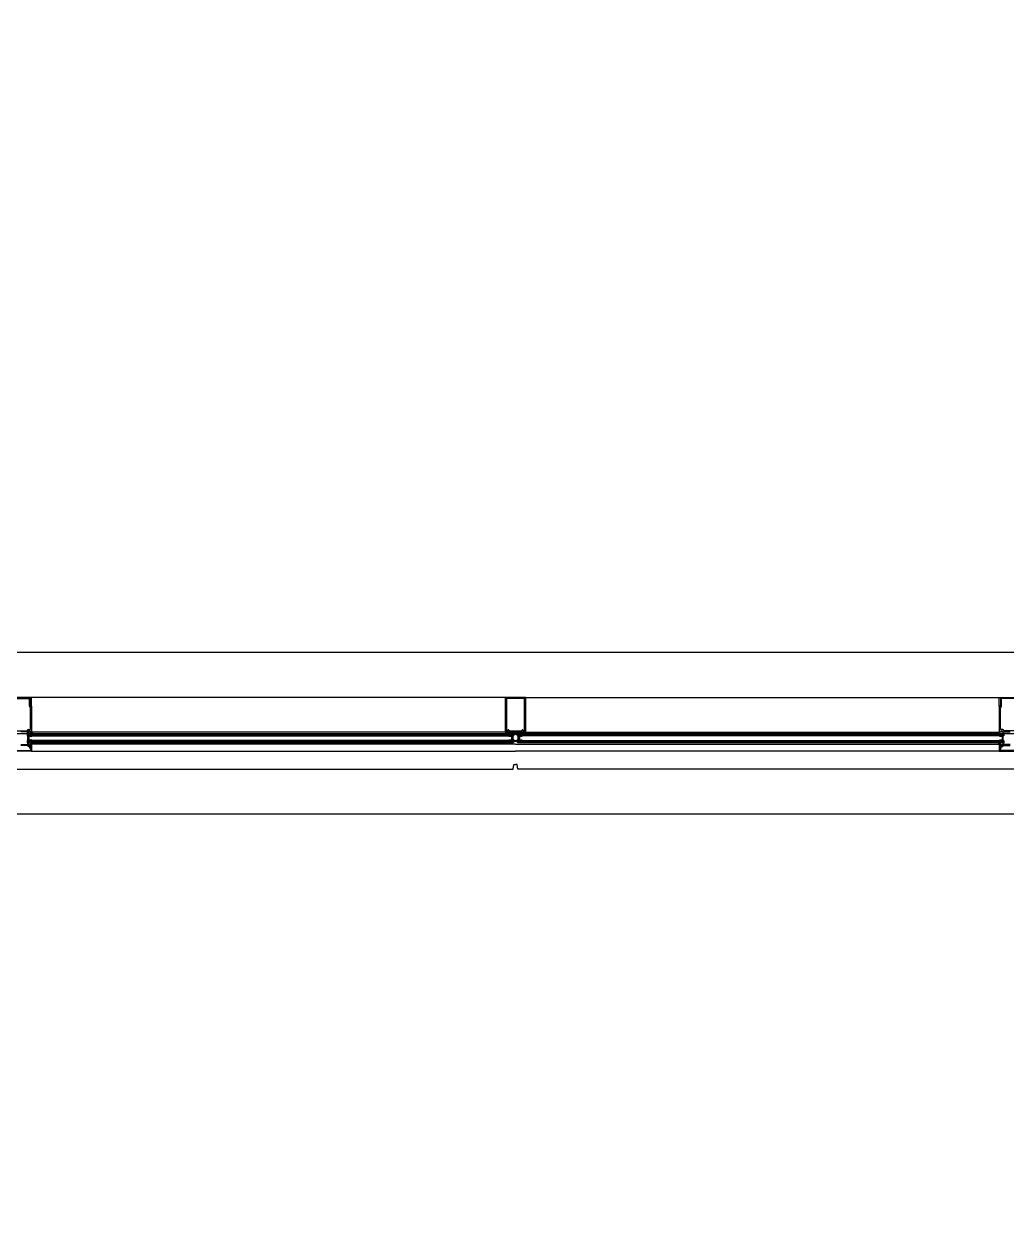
# Model space of a CAD drawing. Header units: inches. Extents: x -71 to 4528, y -885 to 4524.
# Drawn here: x 3785.2 to 3894.8, y 1028.4 to 1163.1 of the extents above; entities that cross this region are included whole.
import ezdxf

# ---------------------------------------------------------------- set-up
doc = ezdxf.new("R2010")
doc.units = ezdxf.units.IN
doc.header["$LTSCALE"] = 96
doc.header["$MEASUREMENT"] = 0
doc.layers.add('A-Glaz-Exst', color=53, linetype='Continuous')
doc.layers.add('A-Wall-Bldg', color=235, linetype='Continuous')
doc.layers.add('Viewport', color=14, linetype='Continuous', plot=False)

msp = doc.modelspace()

# ---------------------------------------------------------------- linework, layer by layer
at = {"layer": 'A-Glaz-Exst'}
for p, q in [((3785.99, 1087.99), (3773.99, 1087.99)), ((3774.12, 1087.86), (3785.87, 1087.86)), ((3785.74, 1087), (3785.74, 1087.75)), ((3785.74, 1087.75), (3785.81, 1087.75)), ((3785.87, 1087.86), (3785.87, 1087.05)), ((3785.87, 1087.68), (3785.87, 1087)), ((3785.87, 1087), (3785.99, 1087)), ((3785.93, 1086.99), (3785.99, 1086.99)), ((3838.87, 1087.99), (3785.99, 1087.99)), ((3785.99, 1086.99), (3785.99, 1087.99)), ((3785.99, 1087), (3785.99, 1084.13)), ((3838.87, 1084.11), (3838.87, 1087.99)), ((3838.87, 1087.99), (3841.12, 1087.99)), ((3841.12, 1087.99), (3838.87, 1087.99)), ((3838.87, 1087.99), (3838.87, 1084.11)), ((3840.99, 1087.86), (3838.99, 1087.86)), ((3838.99, 1087.86), (3838.99, 1084.24)), ((3840.99, 1084.24), (3840.99, 1087.86)), ((3841.12, 1087.99), (3893.99, 1087.99)), ((3841.12, 1087.99), (3841.12, 1084.11)), ((3841.12, 1084.11), (3841.12, 1087.99)), ((3893.99, 1086.99), (3893.99, 1087.99)), ((3893.99, 1087.99), (3905.99, 1087.99)), ((3894.12, 1087), (3893.99, 1087)), ((3893.99, 1087), (3893.99, 1084.13)), ((3894.06, 1086.99), (3893.99, 1086.99)), ((3905.87, 1087.86), (3894.12, 1087.86)), ((3894.12, 1087.86), (3894.12, 1087.05)), ((3894.12, 1087.68), (3894.12, 1087)), ((3894.24, 1087.75), (3894.18, 1087.75)), ((3894.24, 1087), (3894.24, 1087.75)), ((3785.87, 1084.39), (3785.87, 1086.87)), ((3894.12, 1084.39), (3894.12, 1086.87)), ((3774.49, 1084.25), (3785.49, 1084.25)), ((3785.49, 1084.25), (3785.49, 1084.27)), ((3785.62, 1084.39), (3785.87, 1084.39)), ((3785.64, 1084.2), (3785.73, 1084.24)), ((3785.82, 1084.27), (3785.66, 1084.27)), ((3785.73, 1084.24), (3785.83, 1084.2)), ((3839.16, 1084.24), (3839.16, 1084.33)), ((3839.25, 1084.33), (3839.25, 1084.24)), ((3840.74, 1084.24), (3840.74, 1084.33)), ((3840.83, 1084.33), (3840.83, 1084.24)), ((3894.37, 1084.39), (3894.12, 1084.39)), ((3894.16, 1084.27), (3894.32, 1084.27)), ((3894.49, 1084.25), (3894.49, 1084.27)), ((3905.49, 1084.25), (3894.49, 1084.25)), ((3785.66, 1084.13), (3784.79, 1084.13)), ((3839.74, 1083.93), (3785.49, 1083.93)), ((3785.49, 1083.93), (3785.49, 1083.68)), ((3785.49, 1083.68), (3839.74, 1083.68)), ((3839.74, 1083.18), (3785.49, 1083.18)), ((3785.49, 1083.18), (3785.49, 1082.93)), ((3785.49, 1082.93), (3839.74, 1082.93)), ((3785.52, 1083.94), (3785.52, 1084.12)), ((3785.52, 1084.12), (3785.64, 1084.12)), ((3786.09, 1083.94), (3785.52, 1083.94)), ((3786.09, 1082.94), (3785.52, 1082.94)), ((3785.52, 1082.94), (3785.52, 1082.75)), ((3785.54, 1083.12), (3839.68, 1083.12)), ((3785.54, 1083), (3839.68, 1083)), ((3785.55, 1083.87), (3839.68, 1083.87)), ((3785.55, 1083.75), (3839.68, 1083.75)), ((3785.55, 1083.19), (3785.55, 1083.69)), ((3785.55, 1083.69), (3785.92, 1083.69)), ((3785.92, 1083.19), (3785.55, 1083.19)), ((3785.56, 1083.81), (3839.68, 1083.81)), ((3785.56, 1083.06), (3839.68, 1083.06)), ((3785.63, 1083.63), (3785.63, 1083.25)), ((3785.65, 1084.18), (3785.64, 1084.2)), ((3785.7, 1084.2), (3785.65, 1084.18)), ((3785.87, 1083.66), (3785.66, 1083.66)), ((3785.66, 1083.22), (3785.87, 1083.22)), ((3785.69, 1083.6), (3785.69, 1083.28)), ((3785.7, 1084.18), (3785.7, 1084.2)), ((3785.82, 1084.18), (3785.77, 1084.2)), ((3785.77, 1084.2), (3785.77, 1084.18)), ((3785.83, 1084.2), (3785.82, 1084.18)), ((3785.99, 1084.13), (3785.82, 1084.13)), ((3785.83, 1084.12), (3785.99, 1084.12)), ((3785.9, 1083.6), (3785.9, 1083.63)), ((3785.92, 1083.6), (3785.9, 1083.6)), ((3785.9, 1083.25), (3785.9, 1083.28)), ((3785.9, 1083.28), (3785.92, 1083.28)), ((3785.92, 1083.69), (3785.92, 1083.63)), ((3785.92, 1083.63), (3785.92, 1083.6)), ((3785.92, 1083.28), (3785.92, 1083.25)), ((3785.92, 1083.25), (3785.92, 1083.19)), ((3785.99, 1084.12), (3786.09, 1083.94)), ((3838.87, 1084.11), (3785.99, 1084.11)), ((3785.99, 1082.75), (3786.09, 1082.94)), ((3839.71, 1084.11), (3838.87, 1084.11)), ((3838.87, 1084.11), (3839.71, 1084.11)), ((3838.99, 1084.24), (3839.16, 1084.24)), ((3839.23, 1084.11), (3839.23, 1083.93)), ((3839.23, 1084.11), (3839.23, 1083.93)), ((3839.25, 1084.24), (3840.74, 1084.24)), ((3839.68, 1083.68), (3839.32, 1083.68)), ((3839.32, 1083.68), (3839.32, 1083.62)), ((3839.68, 1083.68), (3839.32, 1083.68)), ((3839.32, 1083.68), (3839.32, 1083.62)), ((3839.32, 1083.62), (3839.32, 1083.6)), ((3839.32, 1083.62), (3839.32, 1083.6)), ((3839.32, 1083.6), (3839.33, 1083.6)), ((3839.32, 1083.6), (3839.33, 1083.6)), ((3839.33, 1083.27), (3839.32, 1083.27)), ((3839.32, 1083.27), (3839.32, 1083.25)), ((3839.33, 1083.27), (3839.32, 1083.27)), ((3839.32, 1083.27), (3839.32, 1083.25)), ((3839.32, 1083.25), (3839.32, 1083.18)), ((3839.32, 1083.25), (3839.32, 1083.18)), ((3839.32, 1083.18), (3839.68, 1083.18)), ((3839.32, 1083.18), (3839.68, 1083.18)), ((3839.33, 1083.6), (3839.33, 1083.62)), ((3839.33, 1083.6), (3839.33, 1083.62)), ((3839.33, 1083.25), (3839.33, 1083.27)), ((3839.33, 1083.25), (3839.33, 1083.27)), ((3839.37, 1083.66), (3839.57, 1083.66)), ((3839.37, 1083.66), (3839.57, 1083.66)), ((3839.57, 1083.21), (3839.37, 1083.21)), ((3839.57, 1083.21), (3839.37, 1083.21)), ((3839.54, 1083.6), (3839.54, 1083.27)), ((3839.54, 1083.6), (3839.54, 1083.27)), ((3839.61, 1083.62), (3839.61, 1083.25)), ((3839.61, 1083.62), (3839.61, 1083.25)), ((3839.68, 1083.18), (3839.68, 1083.68)), ((3839.68, 1083.18), (3839.68, 1083.68)), ((3839.71, 1084.05), (3839.71, 1084.11)), ((3839.71, 1084.11), (3839.71, 1084.05)), ((3839.81, 1084.05), (3839.71, 1084.05)), ((3839.71, 1084.05), (3839.81, 1084.05)), ((3839.81, 1083.99), (3839.71, 1083.99)), ((3839.71, 1083.99), (3839.71, 1083.93)), ((3839.81, 1083.99), (3839.71, 1083.99)), ((3839.71, 1083.99), (3839.71, 1083.93)), ((3839.73, 1083.57), (3839.74, 1083.6)), ((3839.73, 1083.54), (3839.73, 1083.57)), ((3839.73, 1083.5), (3839.73, 1083.54)), ((3839.73, 1083.47), (3839.73, 1083.5)), ((3839.73, 1083.44), (3839.73, 1083.47)), ((3839.73, 1083.41), (3839.73, 1083.44)), ((3839.74, 1083.37), (3839.73, 1083.41)), ((3839.74, 1083.68), (3839.74, 1083.93)), ((3839.74, 1083.63), (3839.75, 1083.66)), ((3839.74, 1083.6), (3839.74, 1083.63)), ((3839.75, 1083.34), (3839.74, 1083.37)), ((3839.74, 1082.93), (3839.74, 1083.18)), ((3839.75, 1083.66), (3839.77, 1083.69)), ((3839.76, 1083.31), (3839.75, 1083.34)), ((3839.77, 1083.28), (3839.76, 1083.31)), ((3839.77, 1083.69), (3839.78, 1083.72)), ((3839.79, 1083.26), (3839.77, 1083.28)), ((3839.78, 1083.72), (3839.79, 1083.75)), ((3839.79, 1083.75), (3839.81, 1083.77)), ((3839.8, 1083.23), (3839.79, 1083.26)), ((3839.82, 1083.21), (3839.8, 1083.23)), ((3840.18, 1084.11), (3839.81, 1084.11)), ((3839.81, 1084.11), (3839.81, 1084.05)), ((3839.81, 1084.05), (3839.81, 1084.11)), ((3839.81, 1084.11), (3840.18, 1084.11)), ((3839.81, 1084.05), (3839.81, 1083.99)), ((3839.81, 1084.05), (3839.81, 1083.99)), ((3839.81, 1083.77), (3839.83, 1083.79)), ((3839.84, 1083.19), (3839.82, 1083.21)), ((3839.83, 1083.79), (3839.85, 1083.81)), ((3839.86, 1083.17), (3839.84, 1083.19)), ((3839.85, 1083.81), (3839.87, 1083.83)), ((3839.88, 1083.16), (3839.86, 1083.17)), ((3839.87, 1083.83), (3839.89, 1083.84)), ((3839.9, 1083.14), (3839.88, 1083.16)), ((3839.89, 1083.84), (3839.91, 1083.85)), ((3839.92, 1083.13), (3839.9, 1083.14)), ((3839.91, 1083.85), (3839.93, 1083.86)), ((3839.95, 1083.13), (3839.92, 1083.13)), ((3839.93, 1083.86), (3839.96, 1083.87)), ((3839.97, 1083.12), (3839.95, 1083.13)), ((3839.96, 1083.87), (3839.98, 1083.87)), ((3839.99, 1083.12), (3839.97, 1083.12)), ((3839.98, 1083.87), (3840, 1083.87)), ((3840.02, 1083.12), (3839.99, 1083.12)), ((3840, 1083.87), (3840.03, 1083.87)), ((3840.04, 1083.13), (3840.02, 1083.12)), ((3840.03, 1083.87), (3840.05, 1083.86)), ((3840.06, 1083.13), (3840.04, 1083.13)), ((3840.05, 1083.86), (3840.07, 1083.85)), ((3840.09, 1083.14), (3840.06, 1083.13)), ((3840.07, 1083.85), (3840.1, 1083.84)), ((3840.11, 1083.16), (3840.09, 1083.14)), ((3840.1, 1083.84), (3840.12, 1083.83)), ((3840.13, 1083.17), (3840.11, 1083.16)), ((3840.12, 1083.83), (3840.14, 1083.81)), ((3840.15, 1083.19), (3840.13, 1083.17)), ((3840.14, 1083.81), (3840.16, 1083.79)), ((3840.17, 1083.21), (3840.15, 1083.19)), ((3840.16, 1083.79), (3840.18, 1083.77)), ((3840.18, 1083.23), (3840.17, 1083.21)), ((3840.18, 1084.05), (3840.18, 1084.11)), ((3840.18, 1084.11), (3840.18, 1084.05)), ((3840.18, 1084.05), (3840.18, 1083.99)), ((3840.18, 1084.05), (3840.18, 1083.99)), ((3840.28, 1084.05), (3840.18, 1084.05)), ((3840.18, 1084.05), (3840.28, 1084.05)), ((3840.18, 1083.99), (3840.28, 1083.99)), ((3840.18, 1083.99), (3840.28, 1083.99)), ((3840.18, 1083.77), (3840.19, 1083.75)), ((3840.2, 1083.26), (3840.18, 1083.23)), ((3840.19, 1083.75), (3840.21, 1083.72)), ((3840.21, 1083.28), (3840.2, 1083.26)), ((3840.21, 1083.72), (3840.22, 1083.69)), ((3840.23, 1083.31), (3840.21, 1083.28)), ((3840.22, 1083.69), (3840.23, 1083.66)), ((3840.23, 1083.66), (3840.24, 1083.63)), ((3840.24, 1083.34), (3840.23, 1083.31)), ((3840.24, 1083.68), (3840.24, 1083.93)), ((3840.24, 1083.93), (3894.49, 1083.93)), ((3894.49, 1083.68), (3840.24, 1083.68)), ((3840.24, 1083.63), (3840.25, 1083.6)), ((3840.25, 1083.37), (3840.24, 1083.34)), ((3840.24, 1082.93), (3840.24, 1083.18)), ((3840.24, 1083.18), (3894.49, 1083.18)), ((3894.49, 1082.93), (3840.24, 1082.93)), ((3840.25, 1083.6), (3840.26, 1083.57)), ((3840.26, 1083.44), (3840.25, 1083.41)), ((3840.25, 1083.41), (3840.25, 1083.37)), ((3840.26, 1083.57), (3840.26, 1083.54)), ((3840.26, 1083.54), (3840.26, 1083.5)), ((3840.26, 1083.5), (3840.26, 1083.47)), ((3840.26, 1083.47), (3840.26, 1083.44)), ((3841.12, 1084.11), (3840.28, 1084.11)), ((3840.28, 1084.11), (3840.28, 1084.05)), ((3840.28, 1084.05), (3840.28, 1084.11)), ((3840.28, 1084.11), (3841.12, 1084.11)), ((3840.28, 1083.99), (3840.28, 1083.93)), ((3840.28, 1083.99), (3840.28, 1083.93)), ((3894.44, 1083.87), (3840.31, 1083.87)), ((3894.42, 1083.81), (3840.31, 1083.81)), ((3894.44, 1083.75), (3840.31, 1083.75)), ((3840.31, 1083.18), (3840.31, 1083.68)), ((3840.31, 1083.68), (3840.67, 1083.68)), ((3840.31, 1083.18), (3840.31, 1083.68)), ((3840.31, 1083.68), (3840.67, 1083.68)), ((3840.67, 1083.18), (3840.31, 1083.18)), ((3840.67, 1083.18), (3840.31, 1083.18)), ((3894.44, 1083.12), (3840.31, 1083.12)), ((3894.42, 1083.06), (3840.31, 1083.06)), ((3894.44, 1083), (3840.31, 1083)), ((3840.38, 1083.62), (3840.38, 1083.25)), ((3840.38, 1083.62), (3840.38, 1083.25)), ((3840.62, 1083.66), (3840.41, 1083.66)), ((3840.62, 1083.66), (3840.41, 1083.66)), ((3840.41, 1083.21), (3840.62, 1083.21)), ((3840.41, 1083.21), (3840.62, 1083.21)), ((3840.44, 1083.6), (3840.44, 1083.27)), ((3840.44, 1083.6), (3840.44, 1083.27)), ((3840.65, 1083.6), (3840.65, 1083.62)), ((3840.65, 1083.6), (3840.65, 1083.62)), ((3840.67, 1083.6), (3840.65, 1083.6)), ((3840.67, 1083.6), (3840.65, 1083.6)), ((3840.65, 1083.25), (3840.65, 1083.27)), ((3840.65, 1083.27), (3840.67, 1083.27)), ((3840.65, 1083.25), (3840.65, 1083.27)), ((3840.65, 1083.27), (3840.67, 1083.27)), ((3840.67, 1083.68), (3840.67, 1083.62)), ((3840.67, 1083.68), (3840.67, 1083.62)), ((3840.67, 1083.62), (3840.67, 1083.6)), ((3840.67, 1083.62), (3840.67, 1083.6)), ((3840.67, 1083.27), (3840.67, 1083.25)), ((3840.67, 1083.27), (3840.67, 1083.25)), ((3840.67, 1083.25), (3840.67, 1083.18)), ((3840.67, 1083.25), (3840.67, 1083.18)), ((3840.76, 1084.11), (3840.76, 1083.93)), ((3840.76, 1084.11), (3840.76, 1083.93)), ((3840.83, 1084.24), (3840.99, 1084.24)), ((3841.12, 1084.11), (3893.99, 1084.11)), ((3893.99, 1084.12), (3893.9, 1083.94)), ((3893.9, 1083.94), (3894.47, 1083.94)), ((3893.99, 1082.75), (3893.9, 1082.94)), ((3893.9, 1082.94), (3894.47, 1082.94)), ((3893.99, 1084.13), (3894.16, 1084.13)), ((3894.16, 1084.12), (3893.99, 1084.12)), ((3894.43, 1083.69), (3894.07, 1083.69)), ((3894.07, 1083.69), (3894.07, 1083.63)), ((3894.07, 1083.63), (3894.07, 1083.6)), ((3894.07, 1083.6), (3894.08, 1083.6)), ((3894.08, 1083.28), (3894.07, 1083.28)), ((3894.07, 1083.28), (3894.07, 1083.25)), ((3894.07, 1083.25), (3894.07, 1083.19)), ((3894.07, 1083.19), (3894.43, 1083.19)), ((3894.08, 1083.6), (3894.08, 1083.63)), ((3894.08, 1083.25), (3894.08, 1083.28)), ((3894.12, 1083.66), (3894.32, 1083.66)), ((3894.32, 1083.22), (3894.12, 1083.22)), ((3894.25, 1084.24), (3894.16, 1084.2)), ((3894.16, 1084.2), (3894.16, 1084.18)), ((3894.16, 1084.18), (3894.22, 1084.2)), ((3894.22, 1084.2), (3894.22, 1084.18)), ((3894.34, 1084.2), (3894.25, 1084.24)), ((3894.28, 1084.18), (3894.28, 1084.2)), ((3894.28, 1084.2), (3894.34, 1084.18)), ((3894.3, 1083.6), (3894.3, 1083.28)), ((3894.32, 1084.13), (3895.19, 1084.13)), ((3894.34, 1084.18), (3894.34, 1084.2)), ((3894.47, 1084.12), (3894.34, 1084.12)), ((3894.36, 1083.63), (3894.36, 1083.25)), ((3894.43, 1083.19), (3894.43, 1083.69)), ((3894.47, 1083.94), (3894.47, 1084.12)), ((3894.47, 1082.94), (3894.47, 1082.75)), ((3894.49, 1083.93), (3894.49, 1083.68)), ((3894.49, 1083.18), (3894.49, 1082.93)), ((3785.99, 1081.99), (3773.99, 1081.99)), ((3774.04, 1082.05), (3785.94, 1082.05)), ((3784.77, 1082.74), (3785.51, 1082.74)), ((3785.56, 1082.61), (3784.77, 1082.61)), ((3785.51, 1082.74), (3785.54, 1082.71)), ((3785.52, 1082.75), (3785.64, 1082.75)), ((3785.54, 1082.71), (3785.57, 1082.74)), ((3785.57, 1082.74), (3785.58, 1082.74)), ((3785.58, 1082.74), (3785.62, 1082.71)), ((3785.62, 1082.71), (3785.65, 1082.74)), ((3785.75, 1082.51), (3785.62, 1082.51)), ((3785.65, 1082.69), (3785.64, 1082.67)), ((3785.64, 1082.67), (3785.73, 1082.63)), ((3785.65, 1082.74), (3785.66, 1082.74)), ((3785.7, 1082.67), (3785.65, 1082.69)), ((3785.66, 1082.6), (3785.82, 1082.6)), ((3785.7, 1082.69), (3785.7, 1082.67)), ((3785.73, 1082.63), (3785.83, 1082.67)), ((3785.82, 1082.69), (3785.77, 1082.67)), ((3785.77, 1082.67), (3785.77, 1082.69)), ((3785.77, 1082.31), (3785.81, 1082.43)), ((3785.85, 1082.31), (3785.77, 1082.31)), ((3785.82, 1082.74), (3785.83, 1082.74)), ((3785.83, 1082.67), (3785.82, 1082.69)), ((3785.83, 1082.75), (3785.99, 1082.75)), ((3785.83, 1082.74), (3785.87, 1082.71)), ((3785.84, 1082.26), (3785.94, 1082.26)), ((3785.94, 1082.21), (3785.84, 1082.21)), ((3785.94, 1082.47), (3785.85, 1082.31)), ((3785.87, 1082.71), (3785.9, 1082.74)), ((3785.89, 1082.48), (3785.96, 1082.74)), ((3785.95, 1082.71), (3785.89, 1082.48)), ((3785.94, 1082.47), (3785.89, 1082.48)), ((3785.89, 1082.48), (3785.94, 1082.47)), ((3785.9, 1082.74), (3785.91, 1082.74)), ((3785.91, 1082.74), (3785.95, 1082.71)), ((3785.94, 1082.26), (3785.94, 1082.47)), ((3785.94, 1082.05), (3785.94, 1082.21)), ((3785.96, 1082.74), (3785.99, 1082.74)), ((3839.99, 1082.75), (3785.99, 1082.75)), ((3785.99, 1082.74), (3785.99, 1081.99)), ((3785.99, 1081.99), (3839.99, 1081.99)), ((3839.99, 1082.75), (3893.99, 1082.75)), ((3893.99, 1081.99), (3839.99, 1081.99)), ((3894.16, 1082.75), (3893.99, 1082.75)), ((3894.02, 1082.74), (3893.99, 1082.74)), ((3893.99, 1082.74), (3893.99, 1081.99)), ((3893.99, 1081.99), (3905.99, 1081.99)), ((3894.09, 1082.48), (3894.02, 1082.74)), ((3894.07, 1082.74), (3894.04, 1082.71)), ((3894.04, 1082.71), (3894.1, 1082.48)), ((3894.04, 1082.47), (3894.09, 1082.48)), ((3894.04, 1082.26), (3894.04, 1082.47)), ((3894.14, 1082.26), (3894.04, 1082.26)), ((3894.04, 1082.05), (3894.04, 1082.21)), ((3894.04, 1082.21), (3894.14, 1082.21)), ((3905.94, 1082.05), (3894.04, 1082.05)), ((3894.1, 1082.48), (3894.05, 1082.47)), ((3894.05, 1082.47), (3894.13, 1082.31)), ((3894.09, 1082.74), (3894.07, 1082.74)), ((3894.12, 1082.71), (3894.09, 1082.74)), ((3894.15, 1082.74), (3894.12, 1082.71)), ((3894.13, 1082.31), (3894.21, 1082.31)), ((3894.16, 1082.74), (3894.15, 1082.74)), ((3894.16, 1082.67), (3894.16, 1082.69)), ((3894.16, 1082.69), (3894.22, 1082.67)), ((3894.25, 1082.63), (3894.16, 1082.67)), ((3894.32, 1082.6), (3894.16, 1082.6)), ((3894.21, 1082.31), (3894.18, 1082.43)), ((3894.22, 1082.67), (3894.22, 1082.69)), ((3894.24, 1082.51), (3894.37, 1082.51)), ((3894.34, 1082.67), (3894.25, 1082.63)), ((3894.28, 1082.69), (3894.28, 1082.67)), ((3894.28, 1082.67), (3894.34, 1082.69)), ((3894.34, 1082.74), (3894.33, 1082.74)), ((3894.47, 1082.75), (3894.34, 1082.75)), ((3894.37, 1082.71), (3894.34, 1082.74)), ((3894.34, 1082.69), (3894.34, 1082.67)), ((3894.4, 1082.74), (3894.37, 1082.71)), ((3894.42, 1082.74), (3894.4, 1082.74)), ((3894.45, 1082.71), (3894.42, 1082.74)), ((3894.43, 1082.61), (3895.21, 1082.61)), ((3894.48, 1082.74), (3894.45, 1082.71)), ((3895.21, 1082.74), (3894.48, 1082.74)), ((3839.74, 1079.99), (3839.81, 1080.49)), ((3839.81, 1080.49), (3839.99, 1080.49)), ((3840.18, 1080.49), (3839.99, 1080.49)), ((3840.24, 1079.99), (3840.18, 1080.49)), ((3780.24, 1079.99), (3839.74, 1079.99)), ((3899.74, 1079.99), (3840.24, 1079.99))]:
    msp.add_line(p, q, dxfattribs=at)
for centre, radius, start, end in [((3785.87, 1087), 0.125, 180, 270), ((3785.81, 1087.69), 0.062, 359.5489, 89.5489), ((3785.93, 1087.05), 0.0625, 180, 270), ((3894.06, 1087.05), 0.062, 270.4511, 0.4511), ((3894.18, 1087.68), 0.0625, 90, 180), ((3894.12, 1087), 0.125, 270, 0), ((3785.62, 1084.27), 0.125, 90, 180), ((3785.74, 1084.22), 0.0934, 149.6285, 222.4951), ((3785.74, 1084.22), 0.0934, 317.5049, 30.3715), ((3839.2, 1084.33), 0.0469, 90, 180), ((3839.2, 1084.33), 0.0464, 359.3969, 89.3969), ((3840.78, 1084.33), 0.0469, 90, 180), ((3840.78, 1084.33), 0.0464, 359.3969, 89.3969), ((3894.24, 1084.22), 0.0926, 149.6822, 222.5488), ((3894.24, 1084.22), 0.0926, 317.4512, 30.3178), ((3894.37, 1084.27), 0.125, 0, 90), ((3785.66, 1083.63), 0.0347, 90.8069, 180.8069), ((3785.66, 1083.25), 0.0347, 179.1931, 269.1931), ((3785.64, 1084.18), 0.062, 269.5489, 359.5489), ((3785.63, 1083.6), 0.0599, 0.5275, 72.5775), ((3785.63, 1083.28), 0.0599, 287.4225, 359.4725), ((3785.66, 1084.15), 0.0181, 269.4455, 41.9455), ((3785.83, 1084.18), 0.0615, 180, 270), ((3785.82, 1084.15), 0.0181, 138.0546, 270.5546), ((3785.87, 1083.63), 0.0352, 0, 90), ((3785.87, 1083.25), 0.0352, 270, 0), ((3838.81, 1084.02), 0.105, 301.2583, 58.7417), ((3838.81, 1084.02), 0.105, 301.2583, 58.7417), ((3839.37, 1083.62), 0.0352, 90, 180), ((3839.37, 1083.62), 0.0352, 90, 180), ((3839.37, 1083.25), 0.0347, 180.8069, 270.8069), ((3839.37, 1083.25), 0.0347, 180.8069, 270.8069), ((3839.6, 1083.6), 0.0606, 107.8899, 179.9399), ((3839.6, 1083.6), 0.0606, 107.8899, 179.9399), ((3839.6, 1083.27), 0.0599, 180.5275, 252.5775), ((3839.6, 1083.27), 0.0599, 180.5275, 252.5775), ((3839.57, 1083.62), 0.0352, 0, 90), ((3839.57, 1083.62), 0.0352, 0, 90), ((3839.57, 1083.25), 0.0347, 269.1931, 359.1931), ((3839.57, 1083.25), 0.0347, 269.1931, 359.1931), ((3839.99, 1082.7), 0.343, 43.1917, 136.8083), ((3840.41, 1083.62), 0.0352, 90, 180), ((3840.41, 1083.62), 0.0352, 90, 180), ((3840.41, 1083.25), 0.0347, 180.8069, 270.8069), ((3840.41, 1083.25), 0.0347, 180.8069, 270.8069), ((3840.38, 1083.6), 0.0606, 0.0601, 72.1101), ((3840.38, 1083.6), 0.0606, 0.0601, 72.1101), ((3840.38, 1083.27), 0.0599, 287.4225, 359.4725), ((3840.38, 1083.27), 0.0599, 287.4225, 359.4725), ((3840.62, 1083.62), 0.0347, 359.1931, 89.1931), ((3840.62, 1083.62), 0.0347, 359.1931, 89.1931), ((3840.62, 1083.25), 0.0342, 270, 0), ((3840.62, 1083.25), 0.0342, 270, 0), ((3841.17, 1084.02), 0.105, 121.2583, 238.7417), ((3841.17, 1084.02), 0.105, 121.2583, 238.7417), ((3894.12, 1083.63), 0.0352, 90, 180), ((3894.12, 1083.25), 0.0352, 180, 270), ((3894.16, 1084.18), 0.062, 270.4511, 0.4511), ((3894.16, 1084.15), 0.0181, 269.4455, 41.9455), ((3894.34, 1084.18), 0.0625, 180, 270), ((3894.36, 1083.6), 0.0601, 108.5293, 180.5793), ((3894.35, 1083.28), 0.0595, 179.8847, 251.9347), ((3894.32, 1084.15), 0.0181, 138.0546, 270.5546), ((3894.32, 1083.63), 0.0352, 0, 90), ((3894.32, 1083.25), 0.0352, 270, 0), ((3785.74, 1082.65), 0.185, 189.9822, 228.8322), ((3785.64, 1082.69), 0.062, 0.4511, 90.4511), ((3785.74, 1082.65), 0.0926, 137.4512, 210.3178), ((3785.66, 1082.72), 0.0181, 318.0546, 90.5546), ((3785.75, 1082.44), 0.0623, 345.2757, 90.2757), ((3785.83, 1082.69), 0.0615, 90, 180), ((3785.82, 1082.72), 0.0181, 89.4455, 221.9455), ((3785.74, 1082.65), 0.0926, 329.6822, 42.5488), ((3785.84, 1082.23), 0.0254, 90, 180), ((3785.84, 1082.23), 0.0254, 180, 270), ((3894.14, 1082.23), 0.0249, 1.1233, 91.1233), ((3894.14, 1082.23), 0.0254, 270, 0), ((3894.24, 1082.65), 0.0926, 137.4512, 210.3178), ((3894.16, 1082.69), 0.0615, 0, 90), ((3894.16, 1082.72), 0.0179, 316.501, 89.001), ((3894.24, 1082.44), 0.0619, 90.1745, 195.1745), ((3894.34, 1082.69), 0.062, 89.5489, 179.5489), ((3894.33, 1082.72), 0.0179, 90.999, 223.499), ((3894.25, 1082.65), 0.0925, 329.176, 42.0426), ((3894.24, 1082.65), 0.187, 310.9972, 349.8472)]:
    msp.add_arc(centre, radius, start, end, dxfattribs=at)
at = {"layer": 'A-Wall-Bldg'}
msp.add_line((3716.55, 1074.99), (3998.99, 1074.99), dxfattribs=at)
msp.add_lwpolyline([(4005.37, 1091.98), (3997.99, 1091.98), (3997.99, 1092.98), (3724.1, 1092.98), (3691.36, 1125.71), (3690.66, 1125), (3678.17, 1137.5), (3680.67, 1139.99), (3659.99, 1160.67), (3639.3, 1139.99), (3662.06, 1117.25), (3634.49, 1076.32), (3595.8, 1025.19)], dxfattribs=at)
at = {"layer": 'Viewport'}
msp.add_lwpolyline([(3602.7, 1019.33), (3641.91, 1071.17), (3678.5, 1125.79), (3720.35, 1083.94), (3999, 1083.94), (3999, 1091.98), (4041, 1091.98), (4041, 1083.94), (4319.63, 1083.94), (4362.98, 1127.29), (4357.3, 1132.98), (4387, 1162.68), (4392.68, 1156.99), (4436.05, 1200.36), (4436.05, 1479.01), (4428.01, 1479.01), (4428.01, 1521), (4436.05, 1521), (4436.05, 1839)], dxfattribs=at)

doc.saveas('drawing.dxf')
